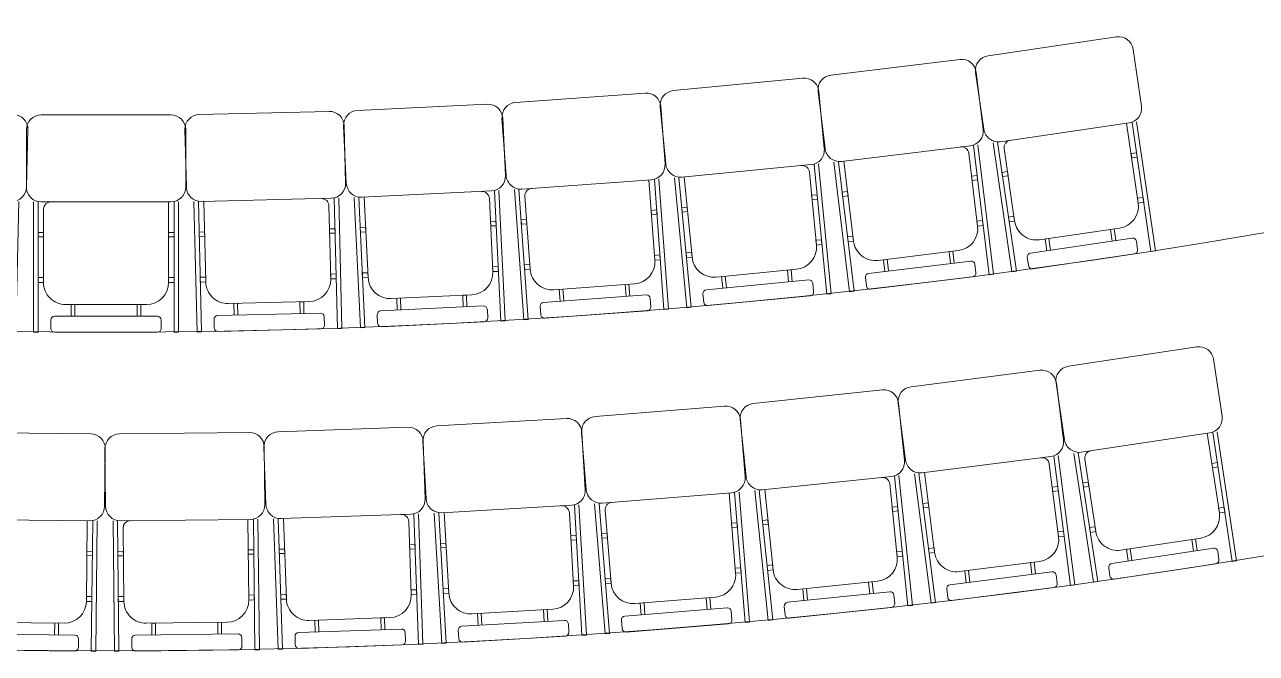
# Model space of a CAD drawing. Header units: millimetres. Extents: x 8275 to 147087, y -297470 to -191881.
# Drawn here: x 44958 to 49211, y -210242 to -208072 of the extents above; entities that cross this region are included whole.
import ezdxf

# ---------------------------------------------------------------- set-up
doc = ezdxf.new("R2010")
doc.units = ezdxf.units.MM
doc.header["$LTSCALE"] = 250
doc.header["$MEASUREMENT"] = 0
doc.layers.add('furniture', color=5, linetype='Continuous', lineweight=15)
doc.layers.add('stairs', color=2, linetype='Continuous', lineweight=5)

# ---------------------------------------------------------------- blocks, each defined once
blk = doc.blocks.new('A$C24EB465D-flat-9-flat-1-flat-53')
at = {"layer": 'furniture', "ltscale": 0.1}
for p, q in [((445.3, -19.6), (-3.1, -19.6)), ((-53.9, -70.4), (-53.9, -268.8)), ((496.1, -268.8), (496.1, -70.4)), ((-28.9, -319.6), (-28.9, -769.8)), ((-13.6, -769.8), (-13.6, -319.6)), ((-3.1, -319.6), (445.3, -319.6)), ((436.8, -319.6), (436.8, -597.9)), ((455.9, -769.8), (455.9, -319.6)), ((471.2, -319.6), (471.3, -769.8)), ((5.4, -345), (5.4, -597.9)), ((5.4, -424.9), (-13.6, -424.9)), ((-13.6, -440), (-13.6, -424.9)), ((5.4, -440), (5.4, -424.9)), ((436.8, -440), (436.8, -424.9)), ((436.8, -424.9), (455.9, -424.9)), ((455.9, -440), (455.9, -424.9)), ((5.4, -440), (-13.6, -440)), ((436.8, -440), (455.9, -440)), ((5.4, -580.9), (-13.6, -580.9)), ((-13.6, -597.9), (-13.6, -580.9)), ((5.4, -597.9), (5.4, -580.9)), ((436.8, -597.9), (436.8, -580.8)), ((436.8, -580.8), (455.9, -580.8)), ((455.9, -597.9), (455.9, -580.8)), ((5.4, -597.9), (-13.6, -597.9)), ((436.8, -597.9), (455.9, -597.9)), ((81.6, -674.1), (360.6, -674.1)), ((100.6, -674.1), (113.4, -674.1)), ((100.6, -674.1), (100.6, -714.7)), ((113.4, -674.1), (113.4, -714.7)), ((328.8, -674.1), (328.8, -714.7)), ((341.6, -674.1), (341.6, -714.7)), ((43.5, -714.7), (398.7, -714.7)), ((30.8, -727.4), (30.8, -756.9)), ((411.4, -727.4), (411.4, -756.9)), ((-28.9, -769.8), (-13.6, -769.8)), ((43.5, -769.6), (398.7, -769.6)), ((471.3, -769.8), (455.9, -769.8))]:
    blk.add_line(p, q, dxfattribs=at)
for centre, radius, start, end in [((-3.1, -70.4, 0), 50.8, 90.002, 180.002), ((445.3, -70.4, 0), 50.8, 0.002, 90.002), ((-3.1, -268.8, 0), 50.8, 180.002, 270.002), ((445.3, -268.8, 0), 50.8, 270.002, 0.002), ((30.8, -345, 0), 25.4, 90.002, 180.002), ((81.6, -597.9, 0), 76.2, 180.002, 270.002), ((360.6, -597.9, 0), 76.2, 270.002, 0.002), ((43.5, -727.4, 0), 12.7, 90.002, 180.002), ((398.7, -727.4, 0), 12.7, 0.002, 90.002), ((43.5, -756.9, 0), 12.7, 180.002, 270.002), ((398.7, -756.9, 0), 12.7, 270.002, 0.002)]:
    blk.add_arc(centre, radius, start, end, dxfattribs=at)
blk = doc.blocks.new('A$C24EB465D-flat-9-flat-1-flat-54')
at = {"layer": 'furniture', "ltscale": 0.1}
for p, q in [((-444.7, -30.3), (3.6, -19.5)), ((-489.5, -280.6), (-494.3, -82.3)), ((55.6, -69.1), (60.3, -267.4)), ((-463.4, -330.8), (-452.7, -780.8)), ((-437.3, -780.5), (-448.1, -330.4)), ((10.8, -319.4), (-437.5, -330.2)), ((-429, -330), (-422.3, -608.2)), ((32.1, -769.2), (21.3, -319.2)), ((36.6, -318.8), (47.4, -768.9)), ((2.9, -345), (8.9, -597.8)), ((4.8, -424.9), (23.8, -424.5)), ((5.2, -440), (4.8, -424.9)), ((24.2, -439.5), (23.8, -424.5)), ((-426.5, -435.3), (-445.5, -435.7)), ((-445.2, -450.8), (-445.5, -435.7)), ((-426.1, -450.3), (-445.2, -450.8)), ((-426.1, -450.3), (-426.5, -435.3)), ((5.2, -440), (24.2, -439.5)), ((-422.7, -591.2), (-441.8, -591.6)), ((-441.4, -608.6), (-441.8, -591.6)), ((-422.3, -608.2), (-422.7, -591.2)), ((8.5, -580.8), (27.6, -580.4)), ((8.9, -597.8), (8.5, -580.8)), ((28, -597.4), (27.6, -580.4)), ((-422.3, -608.2), (-441.4, -608.6)), ((8.9, -597.8), (28, -597.4)), ((-65.4, -675.8), (-344.3, -682.5)), ((-84.4, -676.3), (-97.2, -676.6)), ((-97.2, -676.6), (-96.2, -717.3)), ((-84.4, -676.3), (-83.4, -717)), ((-26.4, -715.6), (-381.4, -724.1)), ((-325.3, -682.1), (-324.3, -722.7)), ((-312.6, -681.8), (-311.6, -722.4)), ((-393.8, -737.1), (-393.1, -766.5)), ((-13.4, -728), (-12.6, -757.4)), ((-452.7, -780.8), (-437.3, -780.5)), ((-25, -770.4), (-380.1, -778.9)), ((47.4, -768.9), (32.1, -769.2))]:
    blk.add_line(p, q, dxfattribs=at)
for centre, radius, start, end in [((-443.5, -81, 0), 50.8, 91.3731, 181.3731), ((4.8, -70.3, 0), 50.8, 1.3731, 91.3731), ((-438.7, -279.4, 0), 50.8, 181.3731, 271.3731), ((9.5, -268.6, 0), 50.8, 271.3731, 1.3731), ((-22.5, -345.6, 0), 25.4, 1.3731, 91.3731), ((-346.2, -606.3, 0), 76.2, 181.3731, 271.3731), ((-67.2, -599.7, 0), 76.2, 271.3731, 1.3731), ((-26, -728.3, 0), 12.7, 1.3731, 91.3731), ((-381.1, -736.8, 0), 12.7, 91.3731, 181.3731), ((-25.3, -757.7, 0), 12.7, 271.3731, 1.3731), ((-380.4, -766.2, 0), 12.7, 181.3731, 271.3731)]:
    blk.add_arc(centre, radius, start, end, dxfattribs=at)
blk = doc.blocks.new('A$C24EB465D-flat-9-flat-1-flat-55')
at = {"layer": 'furniture', "ltscale": 0.1}
for p, q in [((-443.8, -41), (4, -19.4)), ((57.2, -67.7), (66.8, -265.9)), ((-482.6, -292.3), (-492.1, -94.2)), ((18.5, -319.1), (-429.4, -340.6)), ((50.7, -768.2), (29, -318.6)), ((44.3, -317.8), (65.9, -767.5)), ((-455.3, -341.9), (-433.7, -791.5)), ((-418.3, -790.8), (-440, -341.1)), ((-420.9, -340.2), (-407.5, -618.2)), ((11.2, -344.8), (23.4, -597.4)), ((15, -424.7), (34.1, -423.8)), ((15.8, -439.7), (15, -424.7)), ((34.8, -438.8), (34.1, -423.8)), ((-415.9, -445.4), (-434.9, -446.4)), ((-434.2, -461.4), (-434.9, -446.4)), ((-415.1, -460.5), (-434.2, -461.4)), ((-415.1, -460.5), (-415.9, -445.4)), ((15.8, -439.7), (34.8, -438.8)), ((22.5, -580.4), (41.6, -579.5)), ((23.4, -597.4), (22.5, -580.4)), ((42.4, -596.5), (41.6, -579.5)), ((-408.4, -601.2), (-427.4, -602.1)), ((-426.6, -619.1), (-427.4, -602.1)), ((-407.5, -618.2), (-426.6, -619.1)), ((-407.5, -618.2), (-408.4, -601.2)), ((23.4, -597.4), (42.4, -596.5)), ((-49.1, -677.2), (-327.8, -690.6)), ((-68, -678.1), (-80.8, -678.7)), ((-80.8, -678.7), (-78.9, -719.4)), ((-68, -678.1), (-66.1, -718.8)), ((-9.1, -716), (-363.9, -733.1)), ((-308.8, -689.7), (-306.8, -730.3)), ((-296, -689.1), (-294.1, -729.7)), ((-375.9, -746.4), (-374.5, -775.8)), ((4.2, -728.1), (5.6, -757.5)), ((-433.7, -791.5), (-418.3, -790.8)), ((-6.4, -770.8), (-361.2, -787.9)), ((65.9, -767.5), (50.7, -768.2))]:
    blk.add_line(p, q, dxfattribs=at)
for centre, radius, start, end in [((-441.4, -91.7, 0), 50.8, 92.7557, 182.7557), ((6.5, -70.2, 0), 50.8, 2.7557, 92.7557), ((-431.9, -289.9, 0), 50.8, 182.7557, 272.7557), ((16, -268.3, 0), 50.8, 272.7557, 2.7557), ((-14.2, -346.1, 0), 25.4, 2.7557, 92.7557), ((-331.4, -614.5, 0), 76.2, 182.7557, 272.7557), ((-52.8, -601.1, 0), 76.2, 272.7557, 2.7557), ((-8.5, -728.7, 0), 12.7, 2.7557, 92.7557), ((-363.3, -745.8, 0), 12.7, 92.7557, 182.7557), ((-7.1, -758.1, 0), 12.7, 272.7557, 2.7557), ((-361.8, -775.2, 0), 12.7, 182.7557, 272.7557)]:
    blk.add_arc(centre, radius, start, end, dxfattribs=at)
blk = doc.blocks.new('A$C24EB465D-flat-9-flat-1-flat-56')
at = {"layer": 'furniture', "ltscale": 0.1}
for p, q in [((-441.3, -62.3), (5, -19.2)), ((60.4, -64.9), (79.5, -262.4)), ((-467.9, -315.3), (-487, -117.8)), ((33.8, -317.8), (-412.5, -360.9)), ((87.7, -764.9), (44.3, -316.8)), ((59.6, -315.3), (102.9, -763.4)), ((-438.3, -363.4), (-395, -811.5)), ((-379.7, -810.1), (-423, -362)), ((-404, -360.1), (-377.2, -637.1)), ((27.8, -343.9), (52.2, -595.6)), ((35.5, -423.5), (54.5, -421.7)), ((37, -438.5), (35.5, -423.5)), ((55.9, -436.6), (54.5, -421.7)), ((-393.9, -465), (-412.8, -466.8)), ((-411.4, -481.8), (-412.8, -466.8)), ((-392.4, -480), (-393.9, -465)), ((37, -438.5), (55.9, -436.6)), ((-392.4, -480), (-411.4, -481.8)), ((50.5, -578.7), (69.5, -576.8)), ((52.2, -595.6), (50.5, -578.7)), ((52.2, -595.6), (71.1, -593.8)), ((71.1, -593.8), (69.5, -576.8)), ((-378.9, -620.2), (-397.8, -622)), ((-396.2, -638.9), (-397.8, -622)), ((-377.2, -637.1), (-396.2, -638.9)), ((-377.2, -637.1), (-378.9, -620.2)), ((-16.4, -678.8), (-294.1, -705.6)), ((25.5, -715.6), (-328.1, -749.8)), ((-275.1, -703.8), (-271.2, -744.3)), ((-262.4, -702.6), (-258.5, -743.1)), ((-35.2, -680.6), (-48, -681.8)), ((-48, -681.8), (-44.1, -722.3)), ((-35.2, -680.6), (-31.3, -721.1)), ((-339.5, -763.7), (-336.7, -793)), ((39.3, -727), (42.2, -756.3)), ((102.9, -763.4), (87.7, -764.9)), ((30.7, -770.2), (-322.8, -804.4)), ((-395, -811.5), (-379.7, -810.1))]:
    blk.add_line(p, q, dxfattribs=at)
for centre, radius, start, end in [((9.9, -69.8, 0), 50.8, 5.5207, 95.5207), ((-436.5, -112.9, 0), 50.8, 95.5207, 185.5207), ((29, -267.2, 0), 50.8, 275.5207, 5.5207), ((-417.4, -310.4, 0), 50.8, 185.5207, 275.5207), ((2.5, -346.3, 0), 25.4, 5.5207, 95.5207), ((-301.4, -629.8, 0), 76.2, 185.5207, 275.5207), ((-23.7, -602.9, 0), 76.2, 275.5207, 5.5207), ((26.7, -728.3, 0), 12.7, 5.5207, 95.5207), ((-326.9, -762.4, 0), 12.7, 95.5207, 185.5207), ((29.5, -757.6, 0), 12.7, 275.5207, 5.5207), ((-324, -791.7, 0), 12.7, 185.5207, 275.5207)]:
    blk.add_arc(centre, radius, start, end, dxfattribs=at)
blk = doc.blocks.new('A$C24EB465D-flat-9-flat-1-flat-57')
at = {"layer": 'furniture', "ltscale": 0.1}
for p, q in [((445.5, 12.7), (-1.7, -19.8)), ((514.2, -232.2), (499.9, -34.3)), ((-48.7, -74.1), (-34.3, -272)), ((20, -319), (467.2, -286.5)), ((458.8, -287.1), (478.9, -564.7)), ((510.3, -734.8), (477.8, -285.8)), ((493.1, -284.7), (525.7, -733.6)), ((-5.7, -320.8), (26.8, -769.8)), ((42.1, -768.7), (9.5, -319.7)), ((30.3, -343.7), (48.6, -595.9)), ((36.1, -423.4), (17.1, -424.8)), ((18.2, -439.8), (17.1, -424.8)), ((37.2, -438.4), (36.1, -423.4)), ((466.4, -392.2), (485.4, -390.8)), ((467.5, -407.2), (466.4, -392.2)), ((467.5, -407.2), (486.5, -405.8)), ((486.5, -405.8), (485.4, -390.8)), ((37.2, -438.4), (18.2, -439.8)), ((477.7, -547.7), (496.7, -546.3)), ((478.9, -564.7), (477.7, -547.7)), ((497.9, -563.3), (496.7, -546.3)), ((47.4, -578.9), (28.4, -580.3)), ((29.6, -597.3), (28.4, -580.3)), ((48.6, -595.9), (47.4, -578.9)), ((478.9, -564.7), (497.9, -563.3)), ((48.6, -595.9), (29.6, -597.3)), ((130.2, -666.4), (408.4, -646.2)), ((149.1, -665), (161.8, -664.1)), ((149.1, -665), (152, -705.6)), ((161.8, -664.1), (164.8, -704.7)), ((376.7, -648.5), (379.7, -689.1)), ((389.4, -647.6), (392.4, -688.2)), ((95.1, -709.7), (449.4, -684)), ((463, -695.8), (465.1, -725.1)), ((83.3, -723.3), (85.5, -752.7)), ((99.1, -764.4), (453.3, -738.7)), ((525.7, -733.6), (510.3, -734.8)), ((26.8, -769.8), (42.1, -768.7))]:
    blk.add_line(p, q, dxfattribs=at)
for centre, radius, start, end in [((449.2, -38, 0), 50.8, 4.1496, 94.1496), ((2, -70.4, 0), 50.8, 94.1496, 184.1496), ((463.6, -235.9, 0), 50.8, 274.1496, 4.1496), ((16.3, -268.3, 0), 50.8, 184.1496, 274.1496), ((55.7, -341.9, 0), 25.4, 94.1496, 184.1496), ((402.9, -570.2, 0), 76.2, 274.1496, 4.1496), ((124.6, -590.4, 0), 76.2, 184.1496, 274.1496), ((96, -722.4, 0), 12.7, 94.1496, 184.1496), ((450.3, -696.7, 0), 12.7, 4.1496, 94.1496), ((98.1, -751.8, 0), 12.7, 184.1496, 274.1496), ((452.4, -726.1, 0), 12.7, 274.1496, 4.1496)]:
    blk.add_arc(centre, radius, start, end, dxfattribs=at)
blk = doc.blocks.new('A$C24EB465D-flat-9-flat-1-flat-58')
at = {"layer": 'furniture', "ltscale": 0.1}
for p, q in [((443.5, 44.9), (-0.2, -19.8)), ((529.7, -194.4), (501.1, 1.9)), ((-43.2, -77.4), (-14.6, -273.8)), ((43, -316.7), (486.7, -252)), ((478.3, -253.2), (518.5, -528.6)), ((562.2, -695.9), (497.2, -250.5)), ((512.4, -248.2), (577.4, -693.7)), ((17.5, -320.4), (82.4, -765.9)), ((97.6, -763.7), (32.6, -318.2)), ((55.1, -340.6), (91.6, -590.8)), ((493.5, -357.5), (512.4, -354.7)), ((495.7, -372.3), (493.5, -357.5)), ((495.7, -372.3), (514.6, -369.6)), ((514.6, -369.6), (512.4, -354.7)), ((66.7, -419.7), (47.8, -422.5)), ((50, -437.3), (47.8, -422.5)), ((68.8, -434.6), (66.7, -419.7)), ((68.8, -434.6), (50, -437.3)), ((516, -511.7), (534.9, -509)), ((537.3, -525.8), (534.9, -509)), ((518.5, -528.6), (516, -511.7)), ((518.5, -528.6), (537.3, -525.8)), ((89.2, -574), (70.3, -576.7)), ((72.8, -593.6), (70.3, -576.7)), ((91.6, -590.8), (72.8, -593.6)), ((91.6, -590.8), (89.2, -574)), ((178, -655.2), (454.1, -615)), ((422.7, -619.6), (428.5, -659.8)), ((435.3, -617.7), (441.1, -658)), ((146.2, -701), (497.7, -649.7)), ((196.8, -652.5), (209.4, -650.7)), ((196.8, -652.5), (202.6, -692.8)), ((209.4, -650.7), (215.3, -690.9)), ((512.1, -660.5), (516.3, -689.6)), ((135.4, -715.4), (139.7, -744.5)), ((154.1, -755.3), (505.6, -704)), ((577.4, -693.7), (562.2, -695.9)), ((82.4, -765.9), (97.6, -763.7))]:
    blk.add_line(p, q, dxfattribs=at)
for centre, radius, start, end in [((450.8, -5.4, 0), 50.8, 8.2971, 98.2971), ((7.1, -70.1, 0), 50.8, 98.2971, 188.2971), ((479.4, -201.7, 0), 50.8, 278.2971, 8.2971), ((35.7, -266.4, 0), 50.8, 188.2971, 278.2971), ((80.3, -336.9, 0), 25.4, 98.2971, 188.2971), ((443.1, -539.6, 0), 76.2, 278.2971, 8.2971), ((167, -579.8, 0), 76.2, 188.2971, 278.2971), ((499.5, -662.3, 0), 12.7, 8.2971, 98.2971), ((148, -713.6, 0), 12.7, 98.2971, 188.2971), ((503.7, -691.4, 0), 12.7, 278.2971, 8.2971), ((152.3, -742.7, 0), 12.7, 188.2971, 278.2971)]:
    blk.add_arc(centre, radius, start, end, dxfattribs=at)
blk = doc.blocks.new('A$C24EB465D-flat-9-flat-1-flat-59')
at = {"layer": 'furniture', "ltscale": 0.1}
for p, q in [((-439.7, -73), (5.4, -19.1)), ((62, -63.4), (85.8, -260.4)), ((-460.2, -326.5), (-484, -129.5)), ((41.5, -316.9), (-403.7, -370.8)), ((106.1, -762.5), (52, -315.6)), ((67.1, -313.8), (121.3, -760.7)), ((-429.4, -373.9), (-375.3, -820.8)), ((-360, -819), (-414.1, -372.1)), ((-395.2, -369.8), (-361.8, -646)), ((36.1, -343.1), (66.5, -594.2)), ((45.7, -422.5), (64.6, -420.2)), ((47.5, -437.4), (45.7, -422.5)), ((66.4, -435.1), (64.6, -420.2)), ((47.5, -437.4), (66.4, -435.1)), ((-382.6, -474.4), (-401.5, -476.6)), ((-399.7, -491.6), (-401.5, -476.6)), ((-380.7, -489.3), (-399.7, -491.6)), ((-380.7, -489.3), (-382.6, -474.4)), ((64.5, -577.3), (83.4, -575)), ((66.5, -594.2), (64.5, -577.3)), ((66.5, -594.2), (85.4, -591.9)), ((85.4, -591.9), (83.4, -575)), ((-363.8, -629.1), (-382.7, -631.4)), ((-380.7, -648.3), (-382.7, -631.4)), ((-361.8, -646), (-363.8, -629.1)), ((-361.8, -646), (-380.7, -648.3)), ((0, -679), (-277, -712.5)), ((42.7, -714.8), (-309.9, -757.5)), ((-258.1, -710.2), (-253.2, -750.6)), ((-245.4, -708.7), (-240.5, -749.1)), ((-18.8, -681.3), (-31.5, -682.8)), ((-31.5, -682.8), (-26.6, -723.2)), ((-18.8, -681.3), (-13.9, -721.7)), ((56.9, -725.9), (60.4, -755.1)), ((121.3, -760.7), (106.1, -762.5)), ((-321, -771.6), (-317.4, -800.8)), ((49.3, -769.2), (-303.3, -811.9)), ((-375.3, -820.8), (-360, -819))]:
    blk.add_line(p, q, dxfattribs=at)
for centre, radius, start, end in [((11.5, -69.5, 0), 50.8, 6.9033, 96.9033), ((-433.6, -123.4, 0), 50.8, 96.9033, 186.9033), ((35.4, -266.5, 0), 50.8, 276.9033, 6.9033), ((-409.8, -320.4, 0), 50.8, 186.9033, 276.9033), ((10.9, -346.2, 0), 25.4, 6.9033, 96.9033), ((-9.1, -603.3, 0), 76.2, 276.9033, 6.9033), ((-286.1, -636.9, 0), 76.2, 186.9033, 276.9033), ((44.3, -727.4, 0), 12.7, 6.9033, 96.9033), ((-308.4, -770.1, 0), 12.7, 96.9033, 186.9033), ((47.8, -756.6, 0), 12.7, 276.9033, 6.9033), ((-304.8, -799.3, 0), 12.7, 186.9033, 276.9033)]:
    blk.add_arc(centre, radius, start, end, dxfattribs=at)
blk = doc.blocks.new('A$C24EB465D-flat-9-flat-1-flat-60')
at = {"layer": 'furniture', "ltscale": 0.1}
for p, q in [((444.7, -30.3), (-3.6, -19.5)), ((-55.6, -69.1), (-60.3, -267.4)), ((489.5, -280.6), (494.3, -82.3)), ((-36.6, -318.8), (-47.4, -768.9)), ((-32.1, -769.2), (-21.3, -319.2)), ((-10.8, -319.4), (437.5, -330.2)), ((429, -330), (422.3, -608.2)), ((437.3, -780.5), (448.1, -330.4)), ((463.4, -330.8), (452.7, -780.8)), ((-2.9, -345), (-8.9, -597.8)), ((-24.2, -439.5), (-23.8, -424.5)), ((-4.8, -424.9), (-23.8, -424.5)), ((-5.2, -440), (-4.8, -424.9)), ((-5.2, -440), (-24.2, -439.5)), ((426.1, -450.3), (426.5, -435.3)), ((426.1, -450.3), (445.2, -450.8)), ((426.5, -435.3), (445.5, -435.7)), ((445.2, -450.8), (445.5, -435.7)), ((-28, -597.4), (-27.6, -580.4)), ((-8.5, -580.8), (-27.6, -580.4)), ((-8.9, -597.8), (-8.5, -580.8)), ((422.3, -608.2), (422.7, -591.2)), ((422.7, -591.2), (441.8, -591.6)), ((441.4, -608.6), (441.8, -591.6)), ((-8.9, -597.8), (-28, -597.4)), ((422.3, -608.2), (441.4, -608.6)), ((65.4, -675.8), (344.3, -682.5)), ((84.4, -676.3), (83.4, -717)), ((84.4, -676.3), (97.2, -676.6)), ((97.2, -676.6), (96.2, -717.3)), ((26.4, -715.6), (381.4, -724.1)), ((312.6, -681.8), (311.6, -722.4)), ((325.3, -682.1), (324.3, -722.7)), ((13.4, -728), (12.6, -757.4)), ((393.8, -737.1), (393.1, -766.5)), ((-47.4, -768.9), (-32.1, -769.2)), ((25, -770.4), (380.1, -778.9)), ((452.7, -780.8), (437.3, -780.5))]:
    blk.add_line(p, q, dxfattribs=at)
for centre, radius, start, end in [((-4.8, -70.3, 0), 50.8, 88.6269, 178.6269), ((443.5, -81, 0), 50.8, 358.6269, 88.6269), ((-9.5, -268.6, 0), 50.8, 178.6269, 268.6269), ((438.7, -279.4, 0), 50.8, 268.6269, 358.6269), ((22.5, -345.6, 0), 25.4, 88.6269, 178.6269), ((67.2, -599.7, 0), 76.2, 178.6269, 268.6269), ((346.2, -606.3, 0), 76.2, 268.6269, 358.6269), ((26, -728.3, 0), 12.7, 88.6269, 178.6269), ((25.3, -757.7, 0), 12.7, 178.6269, 268.6269), ((381.1, -736.8, 0), 12.7, 358.6269, 88.6269), ((380.4, -766.2, 0), 12.7, 268.6269, 358.6269)]:
    blk.add_arc(centre, radius, start, end, dxfattribs=at)
blk = doc.blocks.new('A$C24EB465D-flat-9-flat-1-flat-66')
at = {"layer": 'furniture', "ltscale": 0.1}
for p, q in [((445.5, -14.5), (-2.9, -19.6)), ((-53.1, -71), (-50.8, -269.4)), ((499.1, -263.1), (496.9, -64.7)), ((-25.3, -319.9), (-20.2, -770)), ((-4.9, -769.9), (-10, -319.7)), ((0.5, -319.6), (448.9, -314.5)), ((440.4, -314.6), (443.6, -592.9)), ((464.6, -764.5), (459.4, -314.4)), ((474.8, -314.2), (480, -764.4)), ((9.3, -344.9), (12.2, -597.8)), ((10.2, -424.8), (-8.8, -425.1)), ((-8.7, -440.1), (-8.8, -425.1)), ((10.4, -439.9), (10.2, -424.8)), ((441.6, -419.9), (460.6, -419.7)), ((441.8, -435), (441.6, -419.9)), ((460.8, -434.8), (460.6, -419.7)), ((10.4, -439.9), (-8.7, -440.1)), ((441.8, -435), (460.8, -434.8)), ((12, -580.8), (-7, -581)), ((-6.9, -598), (-7, -581)), ((12.2, -597.8), (12, -580.8)), ((443.4, -575.8), (462.4, -575.6)), ((443.6, -592.9), (443.4, -575.8)), ((443.6, -592.9), (462.6, -592.6)), ((462.6, -592.6), (462.4, -575.6)), ((12.2, -597.8), (-6.9, -598)), ((89.3, -673.1), (368.2, -669.9)), ((108.2, -672.9), (121, -672.7)), ((108.2, -672.9), (108.7, -713.6)), ((121, -672.7), (121.5, -713.4)), ((336.5, -670.3), (336.9, -711)), ((349.2, -670.1), (349.7, -710.8)), ((51.6, -714.2), (406.8, -710.2)), ((419.6, -722.7), (420, -752.2)), ((39.1, -727), (39.4, -756.5)), ((52.2, -769), (407.4, -765)), ((480, -764.4), (464.6, -764.5)), ((-20.2, -770), (-4.9, -769.9))]:
    blk.add_line(p, q, dxfattribs=at)
for centre, radius, start, end in [((-2.3, -70.4, 0), 50.8, 90.652, 180.652), ((446.1, -65.3, 0), 50.8, 0.652, 90.652), ((0, -268.8, 0), 50.8, 180.652, 270.652), ((448.3, -263.7, 0), 50.8, 270.652, 0.652), ((34.7, -344.6, 0), 25.4, 90.652, 180.652), ((367.4, -593.7, 0), 76.2, 270.652, 0.652), ((88.4, -596.9, 0), 76.2, 180.652, 270.652), ((51.8, -726.9, 0), 12.7, 90.652, 180.652), ((406.9, -722.9, 0), 12.7, 0.652, 90.652), ((52.1, -756.3, 0), 12.7, 180.652, 270.652), ((407.3, -752.3, 0), 12.7, 270.652, 0.652)]:
    blk.add_arc(centre, radius, start, end, dxfattribs=at)
blk = doc.blocks.new('A$C24EB465D-flat-9-flat-1-flat-67')
at = {"layer": 'furniture', "ltscale": 0.1}
for p, q in [((-444.4, -34.9), (3.8, -19.5)), ((56.3, -68.5), (63.1, -266.8)), ((-486.6, -285.7), (-493.4, -87.4)), ((-460, -335.6), (-444.5, -785.5)), ((-429.1, -785), (-444.6, -335.1)), ((14.1, -319.3), (-434, -334.7)), ((-425.5, -334.4), (-416, -612.5)), ((40.1, -768.8), (24.6, -318.9)), ((39.9, -318.4), (55.4, -768.3)), ((6.5, -345), (15.2, -597.7)), ((9.2, -424.9), (28.3, -424.2)), ((9.7, -439.9), (9.2, -424.9)), ((28.8, -439.2), (28.3, -424.2)), ((-421.9, -439.7), (-441, -440.4)), ((-440.4, -455.4), (-441, -440.4)), ((-421.4, -454.7), (-440.4, -455.4)), ((-421.4, -454.7), (-421.9, -439.7)), ((9.7, -439.9), (28.8, -439.2)), ((14.6, -580.7), (33.6, -580)), ((15.2, -597.7), (14.6, -580.7)), ((34.2, -597), (33.6, -580)), ((-416.6, -595.5), (-435.6, -596.2)), ((-435, -613.2), (-435.6, -596.2)), ((-416, -612.5), (-435, -613.2)), ((-416, -612.5), (-416.6, -595.5)), ((15.2, -597.7), (34.2, -597)), ((-58.4, -676.5), (-337.2, -686.1)), ((-77.3, -677.1), (-90.1, -677.6)), ((-90.1, -677.6), (-88.7, -718.2)), ((-77.3, -677.1), (-75.9, -717.8)), ((-18.9, -715.8), (-373.9, -728)), ((-318.2, -685.4), (-316.8, -726.1)), ((-305.5, -685), (-304.1, -725.6)), ((-386.1, -741.2), (-385.1, -770.6)), ((-5.8, -728.1), (-4.8, -757.5)), ((-444.5, -785.5), (-429.1, -785)), ((-17, -770.6), (-372, -782.8)), ((55.4, -768.3), (40.1, -768.8))]:
    blk.add_line(p, q, dxfattribs=at)
for centre, radius, start, end in [((-442.6, -85.7, 0), 50.8, 91.9697, 181.9697), ((5.5, -70.2, 0), 50.8, 1.9697, 91.9697), ((-435.8, -283.9, 0), 50.8, 181.9697, 271.9697), ((12.3, -268.5, 0), 50.8, 271.9697, 1.9697), ((-18.9, -345.8, 0), 25.4, 1.9697, 91.9697), ((-339.8, -609.9, 0), 76.2, 181.9697, 271.9697), ((-61, -600.3, 0), 76.2, 271.9697, 1.9697), ((-18.5, -728.5, 0), 12.7, 1.9697, 91.9697), ((-373.5, -740.7, 0), 12.7, 91.9697, 181.9697), ((-17.5, -757.9, 0), 12.7, 271.9697, 1.9697), ((-372.4, -770.1, 0), 12.7, 181.9697, 271.9697)]:
    blk.add_arc(centre, radius, start, end, dxfattribs=at)
blk = doc.blocks.new('A$C24EB465D-flat-9-flat-1-flat-68')
at = {"layer": 'furniture', "ltscale": 0.1}
for p, q in [((-443.4, -45.1), (4.2, -19.4)), ((57.9, -67.2), (69.3, -265.2)), ((-479.8, -296.8), (-491.2, -98.8)), ((21.5, -318.9), (-426.2, -344.6)), ((57.8, -767.7), (32, -318.3)), ((47.2, -317.4), (73.1, -766.8)), ((-452.1, -346.1), (-426.3, -795.6)), ((-410.9, -794.7), (-436.7, -345.2)), ((-417.7, -344.1), (-401.7, -622)), ((14.4, -344.7), (28.9, -597.2)), ((19, -424.5), (38, -423.5)), ((19.9, -439.6), (19, -424.5)), ((38.9, -438.5), (38, -423.5)), ((-411.7, -449.3), (-430.7, -450.4)), ((-429.8, -465.4), (-430.7, -450.4)), ((-410.8, -464.3), (-429.8, -465.4)), ((-410.8, -464.3), (-411.7, -449.3)), ((19.9, -439.6), (38.9, -438.5)), ((28, -580.2), (47, -579.1)), ((28.9, -597.2), (28, -580.2)), ((48, -596.1), (47, -579.1)), ((-402.7, -605), (-421.7, -606.1)), ((-420.8, -623.1), (-421.7, -606.1)), ((-401.7, -622), (-420.8, -623.1)), ((-401.7, -622), (-402.7, -605)), ((28.9, -597.2), (48, -596.1)), ((-42.8, -677.6), (-321.3, -693.7)), ((-61.7, -678.7), (-74.5, -679.5)), ((-74.5, -679.5), (-72.1, -720.1)), ((-61.7, -678.7), (-59.3, -719.3)), ((-2.4, -716.1), (-357, -736.5)), ((-302.3, -692.6), (-300, -733.2)), ((-289.6, -691.8), (-287.2, -732.4)), ((-368.9, -749.9), (-367.3, -779.3)), ((11, -728), (12.7, -757.4)), ((-426.3, -795.6), (-410.9, -794.7)), ((0.8, -770.8), (-353.8, -791.2)), ((73.1, -766.8), (57.8, -767.7))]:
    blk.add_line(p, q, dxfattribs=at)
for centre, radius, start, end in [((7.1, -70.1, 0), 50.8, 3.2916, 93.2916), ((-440.5, -95.8, 0), 50.8, 93.2916, 183.2916), ((-429.1, -293.9, 0), 50.8, 183.2916, 273.2916), ((18.5, -268.2, 0), 50.8, 273.2916, 3.2916), ((-10.9, -346.2, 0), 25.4, 3.2916, 93.2916), ((-325.7, -617.6, 0), 76.2, 183.2916, 273.2916), ((-47.1, -601.6, 0), 76.2, 273.2916, 3.2916), ((-1.7, -728.7, 0), 12.7, 3.2916, 93.2916), ((-356.3, -749.1, 0), 12.7, 93.2916, 183.2916), ((0, -758.1, 0), 12.7, 273.2916, 3.2916), ((-354.6, -778.5, 0), 12.7, 183.2916, 273.2916)]:
    blk.add_arc(centre, radius, start, end, dxfattribs=at)
blk = doc.blocks.new('A$C24EB465D-flat-9-flat-1-flat-69')
at = {"layer": 'furniture', "ltscale": 0.1}
for p, q in [((-440.9, -65.5), (5.1, -19.2)), ((60.9, -64.4), (81.4, -261.8)), ((-465.6, -318.6), (-486.2, -121.3)), ((36.1, -317.6), (-409.9, -363.9)), ((93.2, -764.2), (46.6, -316.5)), ((61.8, -314.9), (108.4, -762.6)), ((-435.7, -366.6), (-389.1, -814.4)), ((-373.8, -812.8), (-420.4, -365)), ((-401.4, -363), (-372.6, -639.8)), ((30.3, -343.7), (56.5, -595.2)), ((38.6, -423.2), (57.5, -421.2)), ((40.1, -438.2), (38.6, -423.2)), ((59.1, -436.2), (57.5, -421.2)), ((40.1, -438.2), (59.1, -436.2)), ((-390.5, -467.8), (-409.5, -469.8)), ((-407.9, -484.8), (-409.5, -469.8)), ((-389, -482.8), (-407.9, -484.8)), ((-389, -482.8), (-390.5, -467.8)), ((54.7, -578.3), (73.6, -576.3)), ((56.5, -595.2), (54.7, -578.3)), ((56.5, -595.2), (75.4, -593.3)), ((75.4, -593.3), (73.6, -576.3)), ((-374.4, -622.9), (-393.3, -624.9)), ((-391.6, -641.8), (-393.3, -624.9)), ((-372.6, -639.8), (-374.4, -622.9)), ((-372.6, -639.8), (-391.6, -641.8)), ((-11.5, -678.9), (-289, -707.7)), ((30.6, -715.4), (-322.6, -752.1)), ((-270, -705.8), (-265.8, -746.2)), ((-257.4, -704.5), (-253.2, -744.9)), ((-30.3, -680.9), (-43.1, -682.2)), ((-43.1, -682.2), (-38.8, -722.6)), ((-30.3, -680.9), (-26.1, -721.3)), ((44.6, -726.7), (47.6, -756)), ((108.4, -762.6), (93.2, -764.2)), ((-334, -766.1), (-330.9, -795.4)), ((36.3, -770), (-317, -806.7)), ((-389.1, -814.4), (-373.8, -812.8))]:
    blk.add_line(p, q, dxfattribs=at)
for centre, radius, start, end in [((10.4, -69.7, 0), 50.8, 5.9352, 95.9352), ((-435.6, -116.1, 0), 50.8, 95.9352, 185.9352), ((30.9, -267, 0), 50.8, 275.9352, 5.9352), ((-415.1, -313.4, 0), 50.8, 185.9352, 275.9352), ((5, -346.3, 0), 25.4, 5.9352, 95.9352), ((-19.3, -603.1, 0), 76.2, 275.9352, 5.9352), ((-296.8, -631.9, 0), 76.2, 185.9352, 275.9352), ((32, -728, 0), 12.7, 5.9352, 95.9352), ((-321.3, -764.8, 0), 12.7, 95.9352, 185.9352), ((35, -757.3, 0), 12.7, 275.9352, 5.9352), ((-318.3, -794.1, 0), 12.7, 185.9352, 275.9352)]:
    blk.add_arc(centre, radius, start, end, dxfattribs=at)
blk = doc.blocks.new('A$C24EB465D-flat-9-flat-1-flat-70')
at = {"layer": 'furniture', "ltscale": 0.1}
for p, q in [((445.4, 16.3), (-1.5, -19.8)), ((516.1, -228), (500.1, -30.2)), ((-48.1, -74.5), (-32.1, -272.3)), ((22.6, -318.8), (469.6, -282.7)), ((461.1, -283.4), (483.5, -560.8)), ((516.3, -730.6), (480.1, -281.9)), ((495.4, -280.6), (531.7, -729.3)), ((-3.1, -320.9), (33.1, -769.6)), ((48.4, -768.4), (12.1, -319.6)), ((33.1, -343.4), (53.5, -595.5)), ((39.6, -423.1), (20.6, -424.7)), ((21.8, -439.6), (20.6, -424.7)), ((40.8, -438.1), (39.6, -423.1)), ((469.6, -388.4), (488.6, -386.9)), ((470.8, -403.4), (469.6, -388.4)), ((470.8, -403.4), (489.8, -401.8)), ((489.8, -401.8), (488.6, -386.9)), ((40.8, -438.1), (21.8, -439.6)), ((482.1, -543.8), (501.1, -542.3)), ((483.5, -560.8), (482.1, -543.8)), ((502.5, -559.2), (501.1, -542.3)), ((52.1, -578.5), (33.1, -580.1)), ((34.5, -597), (33.1, -580.1)), ((53.5, -595.5), (52.1, -578.5)), ((483.5, -560.8), (502.5, -559.2)), ((53.5, -595.5), (34.5, -597)), ((100.9, -708.9), (454.9, -680.3)), ((135.6, -665.3), (413.7, -642.9)), ((154.5, -663.8), (167.3, -662.8)), ((154.5, -663.8), (157.8, -704.3)), ((167.3, -662.8), (170.5, -703.3)), ((382, -645.4), (385.3, -686)), ((394.7, -644.4), (398, -684.9)), ((89.3, -722.6), (91.6, -752)), ((468.6, -692), (471, -721.3)), ((105.3, -763.6), (459.4, -735)), ((531.7, -729.3), (516.3, -730.6)), ((33.1, -769.6), (48.4, -768.4))]:
    blk.add_line(p, q, dxfattribs=at)
for centre, radius, start, end in [((449.5, -34.3, 0), 50.8, 4.6174, 94.6174), ((2.6, -70.4, 0), 50.8, 94.6174, 184.6174), ((465.5, -232.1, 0), 50.8, 274.6174, 4.6174), ((18.5, -268.2, 0), 50.8, 184.6174, 274.6174), ((58.5, -341.4, 0), 25.4, 94.6174, 184.6174), ((407.6, -566.9, 0), 76.2, 274.6174, 4.6174), ((129.5, -589.4, 0), 76.2, 184.6174, 274.6174), ((456, -693, 0), 12.7, 4.6174, 94.6174), ((101.9, -721.6, 0), 12.7, 94.6174, 184.6174), ((458.3, -722.3, 0), 12.7, 274.6174, 4.6174), ((104.3, -750.9, 0), 12.7, 184.6174, 274.6174)]:
    blk.add_arc(centre, radius, start, end, dxfattribs=at)
blk = doc.blocks.new('A$C24EB465D-flat-9-flat-1-flat-71')
at = {"layer": 'furniture', "ltscale": 0.1}
for p, q in [((443.2, 47.1), (-0.2, -19.8)), ((530.6, -191.7), (501, 4.4)), ((-42.8, -77.6), (-13.2, -273.8)), ((44.6, -316.5), (488, -249.6)), ((479.6, -250.8), (521.1, -526)), ((565.6, -693.1), (498.4, -248)), ((513.7, -245.7), (580.8, -690.8)), ((19.1, -320.3), (86.3, -765.5)), ((101.4, -763.2), (34.2, -318)), ((56.8, -340.3), (94.6, -590.4)), ((495.3, -355), (514.2, -352.1)), ((497.6, -369.9), (495.3, -355)), ((497.6, -369.9), (516.4, -367)), ((516.4, -367), (514.2, -352.1)), ((68.7, -419.4), (49.9, -422.2)), ((52.2, -437.1), (49.9, -422.2)), ((71, -434.2), (68.7, -419.4)), ((71, -434.2), (52.2, -437.1)), ((518.6, -509.2), (537.4, -506.3)), ((521.1, -526), (518.6, -509.2)), ((540, -523.1), (537.4, -506.3)), ((521.1, -526), (540, -523.1)), ((92, -573.5), (73.2, -576.4)), ((75.7, -593.2), (73.2, -576.4)), ((94.6, -590.4), (75.7, -593.2)), ((94.6, -590.4), (92, -573.5)), ((181.3, -654.3), (457.2, -612.7)), ((425.7, -617.4), (431.8, -657.7)), ((438.3, -615.5), (444.4, -655.8)), ((149.7, -700.3), (500.9, -647.2)), ((200, -651.5), (212.7, -649.6)), ((200, -651.5), (206.1, -691.7)), ((212.7, -649.6), (218.8, -689.8)), ((515.3, -657.9), (519.7, -687)), ((139, -714.7), (143.4, -743.8)), ((157.9, -754.5), (509.1, -701.5)), ((580.8, -690.8), (565.6, -693.1)), ((86.3, -765.5), (101.4, -763.2))]:
    blk.add_line(p, q, dxfattribs=at)
for centre, radius, start, end in [((450.8, -3.1, 0), 50.8, 8.5829, 98.5829), ((7.4, -70.1, 0), 50.8, 98.5829, 188.5829), ((480.4, -199.3, 0), 50.8, 278.5829, 8.5829), ((37, -266.2, 0), 50.8, 188.5829, 278.5829), ((81.9, -336.5, 0), 25.4, 98.5829, 188.5829), ((445.8, -537.4, 0), 76.2, 278.5829, 8.5829), ((169.9, -579, 0), 76.2, 188.5829, 278.5829), ((502.8, -659.8, 0), 12.7, 8.5829, 98.5829), ((151.6, -712.8, 0), 12.7, 98.5829, 188.5829), ((507.2, -688.9, 0), 12.7, 278.5829, 8.5829), ((156, -741.9, 0), 12.7, 188.5829, 278.5829)]:
    blk.add_arc(centre, radius, start, end, dxfattribs=at)
blk = doc.blocks.new('A$C24EB465D-flat-9-flat-1-flat-72')
at = {"layer": 'furniture', "ltscale": 0.1}
for p, q in [((-439.3, -75.7), (5.6, -19)), ((62.4, -63), (87.4, -259.8)), ((-458.2, -329.3), (-483.2, -132.5)), ((43.5, -316.6), (-401.4, -373.3)), ((110.8, -761.9), (53.9, -315.3)), ((69.1, -313.4), (125.9, -759.9)), ((-427.1, -376.6), (-370.2, -823.1)), ((-355, -821.2), (-411.8, -374.6)), ((-392.9, -372.2), (-357.8, -648.3)), ((38.2, -342.9), (70.2, -593.8)), ((48.3, -422.2), (67.2, -419.8)), ((50.2, -437.1), (48.3, -422.2)), ((69.1, -434.7), (67.2, -419.8)), ((50.2, -437.1), (69.1, -434.7)), ((-379.6, -476.7), (-398.5, -479.1)), ((-396.6, -494), (-398.5, -479.1)), ((-377.7, -491.6), (-396.6, -494)), ((-377.7, -491.6), (-379.6, -476.7)), ((68, -576.9), (86.9, -574.5)), ((70.2, -593.8), (68, -576.9)), ((70.2, -593.8), (89.1, -591.4)), ((89.1, -591.4), (86.9, -574.5)), ((-359.9, -631.4), (-378.8, -633.8)), ((-376.7, -650.7), (-378.8, -633.8)), ((-357.8, -648.3), (-359.9, -631.4)), ((-357.8, -648.3), (-376.7, -650.7)), ((4.2, -679), (-272.6, -714.2)), ((47.1, -714.5), (-305.2, -759.4)), ((-253.7, -711.8), (-248.5, -752.2)), ((-241, -710.2), (-235.9, -750.6)), ((-14.6, -681.4), (-27.3, -683)), ((-27.3, -683), (-22.2, -723.3)), ((-14.6, -681.4), (-9.5, -721.7)), ((61.3, -725.5), (65.1, -754.7)), ((125.9, -759.9), (110.8, -761.9)), ((-316.2, -773.6), (-312.5, -802.8)), ((54.1, -768.9), (-298.3, -813.8)), ((-370.2, -823.1), (-355, -821.2))]:
    blk.add_line(p, q, dxfattribs=at)
for centre, radius, start, end in [((12, -69.4, 0), 50.8, 7.257, 97.257), ((-432.8, -126.1, 0), 50.8, 97.257, 187.257), ((37, -266.2, 0), 50.8, 277.257, 7.257), ((-407.8, -322.9, 0), 50.8, 187.257, 277.257), ((13, -346.1, 0), 25.4, 7.257, 97.257), ((-5.4, -603.4, 0), 76.2, 277.257, 7.257), ((-282.2, -638.6, 0), 76.2, 187.257, 277.257), ((48.7, -727.1, 0), 12.7, 7.257, 97.257), ((-303.6, -772, 0), 12.7, 97.257, 187.257), ((52.5, -756.3, 0), 12.7, 277.257, 7.257), ((-299.9, -801.2, 0), 12.7, 187.257, 277.257)]:
    blk.add_arc(centre, radius, start, end, dxfattribs=at)
blk = doc.blocks.new('A$C24EB465D-flat-9-flat-1-flat-73')
at = {"layer": 'furniture', "ltscale": 0.1}
for p, q in [((445, -24.8), (-3.3, -19.5)), ((-54.7, -69.8), (-57, -268.1)), ((492.9, -274.6), (495.2, -76.2)), ((-32.7, -319.2), (-37.9, -769.4)), ((-22.7, -769.6), (-17.4, -319.4)), ((-6.8, -319.5), (441.5, -324.8)), ((433, -324.7), (429.8, -602.9)), ((446.8, -775), (452.1, -324.9)), ((467.5, -325.1), (462.2, -775.2)), ((1.4, -345), (-1.6, -597.9)), ((-18.8, -439.8), (-18.6, -424.7)), ((0.4, -425), (-18.6, -424.7)), ((0.2, -440), (0.4, -425)), ((0.2, -440), (-18.8, -439.8)), ((431.6, -445), (431.8, -430)), ((431.6, -445), (450.7, -445.3)), ((431.8, -430), (450.8, -430.2)), ((450.7, -445.3), (450.8, -430.2)), ((-20.6, -597.7), (-20.4, -580.7)), ((-1.4, -580.9), (-20.4, -580.7)), ((-1.6, -597.9), (-1.4, -580.9)), ((429.8, -602.9), (430, -585.9)), ((430, -585.9), (449, -586.1)), ((448.8, -603.2), (449, -586.1)), ((-1.6, -597.9), (-20.6, -597.7)), ((429.8, -602.9), (448.8, -603.2)), ((73.7, -675), (352.7, -678.2)), ((92.7, -675.2), (92.2, -715.9)), ((92.7, -675.2), (105.5, -675.3)), ((105.5, -675.3), (105, -716)), ((320.9, -677.9), (320.4, -718.5)), ((333.7, -678), (333.2, -718.7)), ((35.1, -715.2), (390.3, -719.4)), ((22.3, -727.8), (21.9, -757.2)), ((402.9, -732.2), (402.5, -761.6)), ((-37.9, -769.4), (-22.7, -769.6)), ((34.5, -770), (389.7, -774.2)), ((462.2, -775.2), (446.8, -775))]:
    blk.add_line(p, q, dxfattribs=at)
for centre, radius, start, end in [((-3.9, -70.3, 0), 50.8, 89.3303, 179.3303), ((444.4, -75.6, 0), 50.8, 359.3303, 89.3303), ((-6.2, -268.7, 0), 50.8, 179.3303, 269.3303), ((442.1, -274, 0), 50.8, 269.3303, 359.3303), ((26.8, -345.3, 0), 25.4, 89.3303, 179.3303), ((74.6, -598.8, 0), 76.2, 179.3303, 269.3303), ((353.6, -602, 0), 76.2, 269.3303, 359.3303), ((35, -727.9, 0), 12.7, 89.3303, 179.3303), ((390.2, -732.1, 0), 12.7, 359.3303, 89.3303), ((34.6, -757.3, 0), 12.7, 179.3303, 269.3303), ((389.8, -761.5, 0), 12.7, 269.3303, 359.3303)]:
    blk.add_arc(centre, radius, start, end, dxfattribs=at)

msp = doc.modelspace()

# ---------------------------------------------------------------- linework, layer by layer
at = {"layer": 'stairs', "ltscale": 0.01}
for radius, start, end in [(23393.6, 238.18229, 301.84194), (24493.6, 238.34476, 301.67838), (25593.6, 238.49324, 301.5289), (26693.6, 238.62946, 301.39176)]:
    msp.add_arc((45240.7, -185739.6, -29609.4), radius, start, end, dxfattribs=at)

# ---------------------------------------------------------------- block references
at = {"layer": 'furniture', "ltscale": 0.01}
for name, p in [('A$C24EB465D-flat-9-flat-1-flat-58', (48284.5, -208159, -28433)), ('A$C24EB465D-flat-9-flat-1-flat-59', (48181.7, -208172.7, -28433)), ('A$C24EB465D-flat-9-flat-1-flat-56', (47639.6, -208237.1, -28433)), ('A$C24EB465D-flat-9-flat-1-flat-57', (46655, -208320.4, -28433)), ('A$C24EB465D-flat-9-flat-1-flat-55', (46551.5, -208326.7, -28433)), ('A$C24EB465D-flat-9-flat-1-flat-60', (44475.3, -208351.7, -28433)), ('A$C24EB465D-flat-9-flat-1-flat-53', (45018.2, -208363.6, -28433)), ('A$C24EB465D-flat-9-flat-1-flat-54', (46006.1, -208351.7, -28433)), ('A$C24EB465D-flat-9-flat-1-flat-71', (48561.8, -209231, -28433)), ('A$C24EB465D-flat-9-flat-1-flat-72', (48457.7, -209245.5, -28433)), ('A$C24EB465D-flat-9-flat-1-flat-69', (47914.6, -209313.4, -28433)), ('A$C24EB465D-flat-9-flat-1-flat-70', (46929.3, -209404.4, -28433)), ('A$C24EB465D-flat-9-flat-1-flat-68', (46824.4, -209411.7, -28433)), ('A$C24EB465D-flat-9-flat-1-flat-67', (46277.9, -209441.9, -28433)), ('A$C24EB465D-flat-9-flat-1-flat-73', (44741.5, -209459.4, -28433)), ('A$C24EB465D-flat-9-flat-1-flat-66', (45288.7, -209464.6, -28433))]:
    msp.add_blockref(name, p, dxfattribs=at)

doc.saveas('drawing.dxf')
